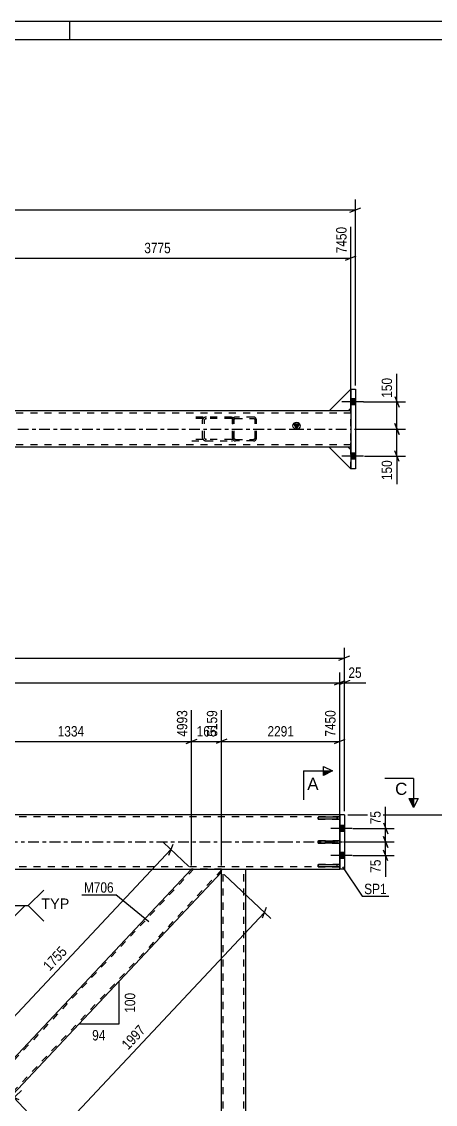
# Model space of a CAD drawing. Header units: millimetres. Extents: x 0 to 841, y 0 to 594.
# Drawn here: x 197.6 to 312, y 295 to 594 of the extents above; entities that cross this region are included whole.
import ezdxf

# ---------------------------------------------------------------- set-up
doc = ezdxf.new("R2010")
doc.units = ezdxf.units.MM
doc.linetypes.add('DXK_LINE_DOT2', pattern=[3.9198, 1.9599, -1.9599])
doc.linetypes.add('DXK_LINE_DOT3', pattern=[5.9187, 2.979, -0.9799, 0.9799, -0.9799])
doc.styles.add('Arial', font='ARIAL.TTF', dxfattribs={"height": 0.2})
doc.styles.add('Arial Narrow', font='ARIALN.TTF', dxfattribs={"height": 0.2})

# ---------------------------------------------------------------- blocks, each defined once
blk = doc.blocks.new('Unknown-389627663-1162')
at = {"color": 5, "linetype": 'Continuous'}
for p, q in [((841, 594), (0, 594)), ((211, 589), (211, 594)), ((836, 589), (5, 589))]:
    blk.add_line(p, q, dxfattribs=at)
blk = doc.blocks.new('Part-389627663-27920 - 27915')
at = {"color": 7, "linetype": 'DXK_LINE_DOT2'}
for p, q in [((256.77, 484.81), (256.46, 484.75)), ((256.62, 484.38), (256.77, 484.41)), ((261.77, 484.81), (256.77, 484.81)), ((256.77, 484.41), (256.77, 484.41)), ((256.77, 484.41), (261.77, 484.41)), ((262.08, 484.75), (261.77, 484.81)), ((261.77, 484.41), (261.77, 484.41)), ((261.77, 484.41), (261.92, 484.38)), ((256.03, 484.32), (255.97, 484.01)), ((255.97, 479.01), (255.97, 484.01)), ((255.97, 484.01), (255.97, 484.01)), ((256.37, 484.01), (256.4, 484.17)), ((256.37, 484.01), (256.37, 484.01)), ((256.37, 479.01), (256.37, 484.01)), ((262.14, 484.17), (262.17, 484.01)), ((262.17, 484.01), (262.17, 484.01)), ((262.17, 479.01), (262.17, 484.01)), ((262.57, 484.01), (262.51, 484.32)), ((262.57, 479.01), (262.57, 484.01)), ((262.57, 484.01), (262.57, 484.01)), ((255.97, 479.01), (255.97, 479.01)), ((255.97, 479.01), (256.03, 478.71)), ((256.37, 479.01), (256.37, 479.01)), ((256.4, 478.86), (256.37, 479.01)), ((256.77, 478.61), (256.62, 478.64)), ((256.77, 478.61), (256.77, 478.61)), ((256.77, 478.61), (261.77, 478.61)), ((261.92, 478.64), (261.77, 478.61)), ((261.77, 478.61), (261.77, 478.61)), ((262.17, 479.01), (262.14, 478.86)), ((262.17, 479.01), (262.17, 479.01)), ((262.51, 478.71), (262.57, 479.01)), ((262.57, 479.01), (262.57, 479.01)), ((256.46, 478.28), (256.77, 478.21)), ((261.77, 478.21), (256.77, 478.21)), ((261.77, 478.21), (262.08, 478.28))]:
    blk.add_line(p, q, dxfattribs=at)
for centre, radius, start, end in [((256.77, 484.01), 0.8, 112.5, 157.5), ((256.77, 484.01), 0.4, 112.5, 157.5), ((261.77, 484.01), 0.4, 22.5, 67.5), ((261.77, 484.01), 0.8, 22.5, 67.5), ((256.77, 479.01), 0.8, 202.5, 247.5), ((256.77, 479.01), 0.4, 202.5, 247.5), ((261.77, 479.01), 0.4, 292.5, 337.5), ((261.77, 479.01), 0.8, 292.5, 337.5)]:
    blk.add_arc(centre, radius, start, end, dxfattribs=at)
blk = doc.blocks.new('Part-389627663-27926 - 27915')
at = {"color": 2, "linetype": 'Continuous'}
for p, q in [((288.67, 492.51), (288.67, 492.51)), ((288.67, 492.51), (288.67, 470.51)), ((288.67, 492.51), (289.92, 492.51)), ((289.92, 492.51), (289.92, 492.51)), ((289.92, 492.51), (289.92, 470.51)), ((289.92, 470.51), (288.67, 470.51)), ((289.92, 470.51), (289.92, 470.51))]:
    blk.add_line(p, q, dxfattribs=at)
at = {"color": 7, "linetype": 'DXK_LINE_DOT2'}
for p, q in [((288.67, 470.51), (288.67, 492.51)), ((289.92, 492.51), (289.92, 470.51))]:
    blk.add_line(p, q, dxfattribs=at)
blk = doc.blocks.new('Part-389627663-27955 - 27915')
at = {"color": 7, "linetype": 'DXK_LINE_DOT2'}
for p, q in [((287.92, 476.51), (282.67, 476.51)), ((282.67, 476.51), (288.67, 470.51)), ((288.67, 475.76), (287.92, 476.51)), ((288.67, 470.51), (288.67, 475.76))]:
    blk.add_line(p, q, dxfattribs=at)
blk = doc.blocks.new('Part-389627663-27956 - 27915')
at = {"color": 2, "linetype": 'Continuous'}
for p, q in [((287.92, 476.51), (282.67, 476.51)), ((282.67, 476.51), (288.67, 470.51)), ((288.67, 475.76), (287.92, 476.51))]:
    blk.add_line(p, q, dxfattribs=at)
at = {"color": 7, "linetype": 'DXK_LINE_DOT2'}
blk.add_line((288.67, 475.76), (288.67, 470.51), dxfattribs=at)
blk = doc.blocks.new('Part-389627663-27957 - 27915')
at = {"color": 7, "linetype": 'DXK_LINE_DOT2'}
for p, q in [((287.92, 476.51), (282.67, 476.51)), ((282.67, 476.51), (288.67, 470.51)), ((288.67, 475.76), (287.92, 476.51)), ((288.67, 470.51), (288.67, 475.76))]:
    blk.add_line(p, q, dxfattribs=at)
blk = doc.blocks.new('Part-389627663-27958 - 27915')
at = {"color": 7, "linetype": 'DXK_LINE_DOT2'}
for p, q in [((282.67, 486.51), (288.67, 492.51)), ((288.67, 492.51), (288.67, 487.26)), ((287.92, 486.51), (282.67, 486.51)), ((288.67, 487.26), (287.92, 486.51))]:
    blk.add_line(p, q, dxfattribs=at)
blk = doc.blocks.new('Part-389627663-27959 - 27915')
at = {"color": 2, "linetype": 'Continuous'}
for p, q in [((282.67, 486.51), (288.67, 492.51)), ((287.92, 486.51), (282.67, 486.51)), ((288.67, 487.26), (287.92, 486.51))]:
    blk.add_line(p, q, dxfattribs=at)
at = {"color": 7, "linetype": 'DXK_LINE_DOT2'}
blk.add_line((288.67, 487.26), (288.67, 492.51), dxfattribs=at)
blk = doc.blocks.new('Part-389627663-27960 - 27915')
at = {"color": 7, "linetype": 'DXK_LINE_DOT2'}
for p, q in [((282.67, 486.51), (288.67, 492.51)), ((288.67, 492.51), (288.67, 487.26)), ((287.92, 486.51), (282.67, 486.51)), ((288.67, 487.26), (287.92, 486.51))]:
    blk.add_line(p, q, dxfattribs=at)
blk = doc.blocks.new('Part-389627663-27967 - 27915')
at = {"color": 7, "linetype": 'DXK_LINE_DOT2'}
for p, q in [((255.65, 484.81), (244.69, 484.81)), ((255.65, 484.41), (244.69, 484.41)), ((248.79, 484.81), (248.36, 484.75)), ((248.57, 484.38), (248.79, 484.41)), ((255.65, 484.81), (255.97, 484.77)), ((255.65, 484.41), (255.86, 484.38)), ((255.86, 484.38), (255.97, 484.33)), ((255.97, 484.77), (255.97, 478.26)), ((247.77, 484.32), (247.69, 484.01)), ((247.69, 479.01), (247.69, 484.01)), ((248.24, 484.01), (248.28, 484.17)), ((248.24, 479.01), (248.24, 484.01)), ((255.65, 478.61), (244.69, 478.61)), ((247.69, 479.01), (247.77, 478.71)), ((248.28, 478.86), (248.24, 479.01)), ((248.79, 478.61), (248.57, 478.64)), ((255.86, 478.64), (255.65, 478.61)), ((255.97, 478.7), (255.86, 478.64)), ((244.69, 478.21), (255.65, 478.21)), ((248.36, 478.28), (248.79, 478.21)), ((255.65, 478.21), (255.97, 478.26))]:
    blk.add_line(p, q, dxfattribs=at)
for centre, radius, start, end in [((248.62, 483.78), 1, 104.5548, 147.5896), ((248.7, 483.9), 0.501, 104.5548, 147.5896), ((248.62, 479.25), 1, 212.4104, 255.4452), ((248.7, 479.13), 0.501, 212.4104, 255.4452)]:
    blk.add_arc(centre, radius, start, end, dxfattribs=at)
blk = doc.blocks.new('Part-389627663-27970 - 27915')
at = {"linetype": 'Continuous'}
blk.add_hatch(color=2, dxfattribs=at).paths.add_polyline_path([(273.67, 481.51), (272.87, 482.91), (274.47, 482.91)])
at = {"color": 2, "linetype": 'Continuous'}
for p, q in [((80.62, 486.51), (79.87, 486.51)), ((79.87, 477.71), (79.87, 485.31)), ((95.87, 486.51), (85.87, 486.51)), ((272.57, 486.51), (95.97, 486.51)), ((282.67, 486.51), (272.67, 486.51)), ((288.67, 486.51), (287.92, 486.51)), ((288.67, 485.31), (288.67, 477.71)), ((273.67, 481.51), (272.87, 482.91)), ((272.87, 482.91), (274.47, 482.91)), ((274.47, 482.91), (273.67, 481.51)), ((79.87, 476.51), (80.62, 476.51)), ((95.87, 476.51), (85.87, 476.51)), ((181.77, 476.51), (95.97, 476.51)), ((272.57, 476.51), (186.77, 476.51)), ((282.67, 476.51), (272.67, 476.51)), ((288.67, 476.51), (287.92, 476.51))]:
    blk.add_line(p, q, dxfattribs=at)
at = {"color": 7, "linetype": 'DXK_LINE_DOT2'}
for p, q in [((79.87, 476.51), (79.87, 486.51)), ((79.87, 486.51), (79.87, 485.31)), ((95.87, 485.91), (79.87, 485.91)), ((79.87, 485.74), (79.87, 485.31)), ((85.87, 486.51), (80.62, 486.51)), ((272.57, 485.91), (95.97, 485.91)), ((288.67, 485.91), (272.67, 485.91)), ((287.92, 486.51), (282.67, 486.51)), ((288.67, 486.51), (288.67, 476.51)), ((288.67, 486.51), (288.67, 485.31)), ((288.67, 485.77), (288.67, 485.31)), ((79.87, 477.26), (79.87, 477.71)), ((79.87, 476.51), (79.87, 477.71)), ((95.87, 477.11), (79.87, 477.11)), ((85.87, 476.51), (80.62, 476.51)), ((272.57, 477.11), (95.97, 477.11)), ((186.77, 476.51), (181.77, 476.51)), ((288.67, 477.11), (272.67, 477.11)), ((287.92, 476.51), (282.67, 476.51)), ((288.67, 476.51), (288.67, 477.71)), ((288.67, 477.16), (288.67, 477.71)), ((288.67, 477.11), (288.67, 477.16))]:
    blk.add_line(p, q, dxfattribs=at)
at = {"color": 7, "linetype": 'DXK_LINE_DOT3'}
for p, q in [((79.87, 481.51), (95.87, 481.51)), ((95.97, 481.51), (272.57, 481.51)), ((272.67, 481.51), (288.67, 481.51))]:
    blk.add_line(p, q, dxfattribs=at)
at = {"color": 2, "linetype": 'Continuous'}
blk.add_circle((273.67, 482.41), 1, dxfattribs=at)
blk = doc.blocks.new('Bolt-389627663-27973 - 27915')
at = {"linetype": 'Continuous'}
for points in [[(288.67, 489.84), (288.67, 488.19), (289.92, 488.19), (289.92, 489.84)], [(288.67, 489.84), (288.67, 488.19), (289.92, 488.19), (289.92, 489.84)], [(288.67, 474.84), (288.67, 473.19), (289.92, 473.19), (289.92, 474.84)], [(288.67, 474.84), (288.67, 473.19), (289.92, 473.19), (289.92, 474.84)]]:
    blk.add_hatch(color=1, dxfattribs=at).paths.add_polyline_path(points)
at = {"color": 1, "linetype": 'Continuous'}
for p, q in [((292.12, 489.01), (286.17, 489.01)), ((292.12, 489.01), (286.17, 489.01)), ((289.92, 489.84), (288.67, 489.84)), ((289.92, 489.84), (288.67, 489.84)), ((289.92, 488.19), (288.67, 488.19)), ((289.92, 488.19), (288.67, 488.19)), ((292.12, 474.01), (286.17, 474.01)), ((292.12, 474.01), (286.17, 474.01)), ((289.92, 474.84), (288.67, 474.84)), ((289.92, 474.84), (288.67, 474.84)), ((289.92, 473.19), (288.67, 473.19)), ((289.92, 473.19), (288.67, 473.19))]:
    blk.add_line(p, q, dxfattribs=at)
blk = doc.blocks.new('Part-389627663-2998 - 2911')
at = {"color": 2, "linetype": 'Continuous'}
for p, q in [((286.87, 374.99), (285.62, 374.99)), ((285.62, 374.99), (285.62, 359.99)), ((286.87, 374.99), (286.87, 359.99)), ((286.87, 359.99), (285.62, 359.99))]:
    blk.add_line(p, q, dxfattribs=at)
blk = doc.blocks.new('Bolt-389627663-2935 - 2911')
at = {"linetype": 'Continuous'}
for points in [[(285.62, 372.06), (285.62, 370.41), (286.87, 370.41), (286.87, 372.06)], [(285.62, 372.06), (285.62, 370.41), (286.87, 370.41), (286.87, 372.06)], [(285.62, 364.56), (285.62, 362.91), (286.87, 362.91), (286.87, 364.56)], [(285.62, 364.56), (285.62, 362.91), (286.87, 362.91), (286.87, 364.56)]]:
    blk.add_hatch(color=1, dxfattribs=at).paths.add_polyline_path(points)
at = {"color": 1, "linetype": 'Continuous'}
for p, q in [((289.07, 371.24), (283.12, 371.24)), ((289.07, 371.24), (283.12, 371.24)), ((286.87, 372.06), (285.62, 372.06)), ((286.87, 372.06), (285.62, 372.06)), ((286.87, 370.41), (285.62, 370.41)), ((286.87, 370.41), (285.62, 370.41)), ((289.07, 363.74), (283.12, 363.74)), ((289.07, 363.74), (283.12, 363.74)), ((286.87, 364.56), (285.62, 364.56)), ((286.87, 364.56), (285.62, 364.56)), ((286.87, 362.91), (285.62, 362.91)), ((286.87, 362.91), (285.62, 362.91))]:
    blk.add_line(p, q, dxfattribs=at)
blk = doc.blocks.new('Part-389627663-4550 - 2911')
at = {"color": 2, "linetype": 'Continuous'}
for p, q in [((244.64, 359.99), (184.52, 296.06)), ((252.92, 359.16), (185.75, 287.74)), ((252.92, 359.16), (252.92, 359.99)), ((184.52, 287.6), (184.52, 296.06)), ((184.52, 286.43), (184.52, 287.6))]:
    blk.add_line(p, q, dxfattribs=at)
at = {"color": 7, "linetype": 'DXK_LINE_DOT2'}
for p, q in [((245.19, 359.99), (184.52, 295.48)), ((252.92, 359.75), (184.52, 287.01)), ((252.92, 359.99), (244.64, 359.99)), ((185.75, 287.74), (184.52, 286.43)), ((184.52, 286.52), (184.52, 287.6)), ((184.52, 287.01), (184.52, 287.06))]:
    blk.add_line(p, q, dxfattribs=at)
blk = doc.blocks.new('Part-389627663-2946 - 2911')
at = {"color": 2, "linetype": 'Continuous'}
for p, q in [((92.82, 374.99), (76.82, 374.99)), ((178.72, 374.99), (92.92, 374.99)), ((269.52, 374.99), (183.72, 374.99)), ((285.62, 374.99), (269.62, 374.99)), ((76.82, 359.99), (92.82, 359.99)), ((92.92, 359.99), (269.52, 359.99)), ((269.62, 359.99), (285.62, 359.99))]:
    blk.add_line(p, q, dxfattribs=at)
at = {"color": 7, "linetype": 'DXK_LINE_DOT2'}
for p, q in [((76.82, 374.99), (76.82, 359.99)), ((92.82, 374.39), (76.82, 374.39)), ((269.52, 374.39), (92.92, 374.39)), ((178.72, 374.99), (178.77, 374.99)), ((178.77, 374.99), (178.72, 374.99)), ((183.72, 374.99), (178.77, 374.99)), ((285.62, 374.39), (269.62, 374.39)), ((285.62, 359.99), (285.62, 374.99)), ((92.82, 360.59), (76.82, 360.59)), ((269.52, 360.59), (92.92, 360.59)), ((285.62, 360.59), (269.62, 360.59))]:
    blk.add_line(p, q, dxfattribs=at)
at = {"color": 7, "linetype": 'DXK_LINE_DOT3'}
for p, q in [((66.82, 367.49), (92.82, 367.49)), ((92.92, 367.49), (269.52, 367.49)), ((269.62, 367.49), (295.62, 367.49))]:
    blk.add_line(p, q, dxfattribs=at)
blk = doc.blocks.new('Part-389627663-4539 - 2911')
at = {"color": 7, "linetype": 'DXK_LINE_DOT2'}
for p, q in [((252.92, 359.99), (259.52, 359.99)), ((252.92, 359.16), (252.92, 359.99)), ((253.32, 215.49), (253.32, 359.99)), ((259.12, 215.49), (259.12, 359.99)), ((252.92, 215.49), (252.92, 216.31)), ((259.52, 215.49), (252.92, 215.49))]:
    blk.add_line(p, q, dxfattribs=at)
at = {"color": 2, "linetype": 'Continuous'}
for p, q in [((252.92, 216.31), (252.92, 359.16)), ((259.52, 359.99), (259.52, 215.49))]:
    blk.add_line(p, q, dxfattribs=at)
blk = doc.blocks.new('Part-389627663-2965 - 2911')
at = {"color": 7, "linetype": 'DXK_LINE_DOT2'}
for p, q in [((285.62, 361.21), (279.62, 361.21)), ((279.62, 361.21), (279.62, 360.61)), ((279.62, 360.61), (285.62, 360.61)), ((284.87, 360.61), (284.87, 361.21)), ((285.62, 360.61), (285.62, 361.21))]:
    blk.add_line(p, q, dxfattribs=at)
blk = doc.blocks.new('Part-389627663-2966 - 2911')
at = {"color": 7, "linetype": 'DXK_LINE_DOT2'}
for p, q in [((285.62, 374.36), (279.62, 374.36)), ((279.62, 374.36), (279.62, 373.76)), ((279.62, 373.76), (285.62, 373.76)), ((284.87, 374.36), (284.87, 373.76)), ((285.62, 373.76), (285.62, 374.36))]:
    blk.add_line(p, q, dxfattribs=at)
blk = doc.blocks.new('Part-389627663-2967 - 2911')
at = {"color": 7, "linetype": 'DXK_LINE_DOT2'}
for p, q in [((285.62, 367.79), (279.62, 367.79)), ((279.62, 367.79), (279.62, 367.19)), ((284.87, 367.19), (284.87, 367.79)), ((285.62, 367.19), (285.62, 367.79)), ((279.62, 367.19), (285.62, 367.19))]:
    blk.add_line(p, q, dxfattribs=at)
blk = doc.blocks.new('Part-389627663-2972 - 2911')
at = {"color": 2, "linetype": 'Continuous'}
for p, q in [((279.62, 361.21), (285.62, 361.21)), ((279.62, 360.61), (279.62, 361.21)), ((285.62, 360.61), (279.62, 360.61)), ((285.62, 361.21), (285.62, 360.61))]:
    blk.add_line(p, q, dxfattribs=at)
at = {"color": 7, "linetype": 'DXK_LINE_DOT2'}
blk.add_line((284.87, 360.61), (284.87, 361.21), dxfattribs=at)
blk = doc.blocks.new('Part-389627663-2977 - 2911')
at = {"color": 2, "linetype": 'Continuous'}
for p, q in [((285.62, 374.36), (279.62, 374.36)), ((279.62, 373.76), (279.62, 374.36)), ((285.62, 373.76), (279.62, 373.76)), ((285.62, 374.36), (285.62, 373.76))]:
    blk.add_line(p, q, dxfattribs=at)
at = {"color": 7, "linetype": 'DXK_LINE_DOT2'}
blk.add_line((284.87, 373.76), (284.87, 374.36), dxfattribs=at)
blk = doc.blocks.new('Part-389627663-2982 - 2911')
at = {"color": 2, "linetype": 'Continuous'}
for p, q in [((279.62, 367.79), (285.62, 367.79)), ((279.62, 367.19), (279.62, 367.79)), ((285.62, 367.79), (285.62, 367.19)), ((285.62, 367.19), (279.62, 367.19))]:
    blk.add_line(p, q, dxfattribs=at)
at = {"color": 7, "linetype": 'DXK_LINE_DOT2'}
blk.add_line((284.87, 367.19), (284.87, 367.79), dxfattribs=at)
blk = doc.blocks.new('StraightDimension-389627663-29043 - 27915')
at = {"color": 7, "linetype": 'Continuous'}
for p, q in [((300.8, 490.51), (302, 487.51)), ((292.13, 489.01), (303.8, 489.01)), ((301.4, 481.51), (301.4, 489.01)), ((289.67, 481.51), (303.8, 481.51)), ((302, 480.01), (300.8, 483.01))]:
    blk.add_line(p, q, dxfattribs=at)
at = {"color": 0}
blk.add_wipeout([(300.65, 496.22), (296.45, 496.22), (296.45, 489.54), (300.65, 489.54)], dxfattribs=at)
at = {"color": 7, "linetype": 'Continuous'}
blk.add_line((301.4, 489.01), (301.4, 496.75), dxfattribs=at)
blk.add_line((301.4, 489.01), (301.4, 496.75), dxfattribs=at)
at = {"color": 3, "style": 'Arial Narrow'}
blk.add_text('150', height=2.863, rotation=90.0002, dxfattribs=at).set_placement((300.05, 490.14))
blk = doc.blocks.new('StraightDimension-389627663-29044 - 27915')
at = {"color": 7, "linetype": 'Continuous'}
for p, q in [((289.67, 481.51), (303.8, 481.51)), ((300.8, 483.01), (302, 480.01)), ((301.4, 474.01), (301.4, 481.51)), ((302, 472.51), (300.8, 475.51)), ((292.4, 474.01), (303.8, 474.01))]:
    blk.add_line(p, q, dxfattribs=at)
at = {"color": 0}
blk.add_wipeout([(300.65, 473.49), (296.45, 473.49), (296.45, 466.8), (300.65, 466.8)], dxfattribs=at)
at = {"color": 7, "linetype": 'Continuous'}
blk.add_line((301.4, 474.01), (301.4, 466.28), dxfattribs=at)
blk.add_line((301.4, 474.01), (301.4, 466.28), dxfattribs=at)
at = {"color": 3, "style": 'Arial Narrow'}
blk.add_text('150', height=2.863, rotation=90.0002, dxfattribs=at).set_placement((300.05, 467.4))
blk = doc.blocks.new('StraightDimension-389627663-28017 - 27915')
at = {"color": 7, "linetype": 'Continuous'}
for p, q in [((181.77, 487.52), (181.77, 537.33)), ((288.67, 487.51), (288.67, 537.33)), ((183.27, 529.32), (180.27, 528.12)), ((287.17, 528.12), (290.17, 529.32)), ((181.77, 528.72), (288.67, 528.72))]:
    blk.add_line(p, q, dxfattribs=at)
at = {"color": 0, "linetype": 'Continuous'}
blk.add_wipeout([(288.07, 537.93), (283.87, 537.93), (283.87, 529.42), (288.07, 529.42)], dxfattribs=at)
at = {"color": 0}
blk.add_wipeout([(239.48, 529.47), (239.48, 533.67), (230.96, 533.67), (230.96, 529.47)], dxfattribs=at)
at = {"color": 3, "linetype": 'Continuous', "style": 'Arial Narrow'}
blk.add_text('7450', height=2.863, rotation=90.0002, dxfattribs=at).set_placement((287.47, 530.02))
at = {"color": 3, "style": 'Arial Narrow'}
blk.add_text('3775', height=2.863, dxfattribs=at).set_placement((231.56, 530.07))
blk = doc.blocks.new('StraightDimension-389627663-28860 - 27915')
at = {"color": 7, "linetype": 'Continuous'}
for p, q in [((78.62, 493.51), (78.62, 544.85)), ((289.92, 493.51), (289.92, 544.85)), ((80.12, 542.6), (77.12, 541.4)), ((78.62, 542), (289.92, 542)), ((288.42, 541.4), (291.42, 542.6))]:
    blk.add_line(p, q, dxfattribs=at)
at = {"color": 0}
blk.add_wipeout([(188.53, 542.75), (188.53, 546.95), (180.01, 546.95), (180.01, 542.75)], dxfattribs=at)
at = {"color": 3, "style": 'Arial Narrow'}
blk.add_text('7500', height=2.863, dxfattribs=at).set_placement((180.61, 543.35))
blk = doc.blocks.new('StraightDimension-389627663-17869 - 2911')
at = {"color": 7, "linetype": 'Continuous'}
for p, q in [((252.92, 360.99), (252.92, 403.87)), ((285.62, 360.99), (285.62, 403.87)), ((254.42, 395.85), (251.42, 394.65)), ((252.92, 395.25), (285.62, 395.25)), ((284.12, 394.65), (287.12, 395.85))]:
    blk.add_line(p, q, dxfattribs=at)
at = {"color": 0, "linetype": 'Continuous'}
blk.add_wipeout([(285.02, 404.47), (280.82, 404.47), (280.82, 395.95), (285.02, 395.95)], dxfattribs=at)
at = {"color": 0}
blk.add_wipeout([(273.53, 396), (273.53, 400.2), (265.02, 400.2), (265.02, 396)], dxfattribs=at)
at = {"color": 3, "linetype": 'Continuous', "style": 'Arial Narrow'}
blk.add_text('7450', height=2.863, rotation=90.0002, dxfattribs=at).set_placement((284.42, 396.55))
at = {"color": 3, "style": 'Arial Narrow'}
blk.add_text('2291', height=2.863, dxfattribs=at).set_placement((265.62, 396.6))
blk = doc.blocks.new('StraightDimension-389627663-17870 - 2911')
at = {"color": 7, "linetype": 'Continuous'}
for p, q in [((244.64, 360.99), (244.64, 403.87)), ((252.92, 360.99), (252.92, 403.87)), ((243.14, 394.65), (246.14, 395.85)), ((244.64, 395.25), (252.92, 395.25)), ((254.42, 395.85), (251.42, 394.65))]:
    blk.add_line(p, q, dxfattribs=at)
at = {"color": 0}
blk.add_wipeout([(252.12, 396), (252.12, 400.2), (245.44, 400.2), (245.44, 396)], dxfattribs=at)
at = {"color": 0, "linetype": 'Continuous'}
blk.add_wipeout([(252.32, 404.47), (248.12, 404.47), (248.12, 395.95), (252.32, 395.95)], dxfattribs=at)
at = {"color": 3, "linetype": 'Continuous', "style": 'Arial Narrow'}
blk.add_text('5159', height=2.863, rotation=90.0002, dxfattribs=at).set_placement((251.72, 396.55))
at = {"color": 3, "style": 'Arial Narrow'}
blk.add_text('166', height=2.863, dxfattribs=at).set_placement((246.04, 396.6))
blk = doc.blocks.new('StraightDimension-389627663-3193 - 2911')
at = {"color": 7, "linetype": 'Continuous'}
for p, q in [((77.07, 418.87), (74.07, 417.67)), ((75.57, 375.99), (75.57, 421.12)), ((285.37, 417.67), (288.37, 418.87)), ((286.87, 375.99), (286.87, 421.12)), ((75.57, 418.27), (286.87, 418.27))]:
    blk.add_line(p, q, dxfattribs=at)
at = {"color": 0}
blk.add_wipeout([(185.48, 419.02), (185.48, 423.22), (176.97, 423.22), (176.97, 419.02)], dxfattribs=at)
at = {"color": 3, "style": 'Arial Narrow'}
blk.add_text('7500', height=2.863, dxfattribs=at).set_placement((177.57, 419.62))
blk = doc.blocks.new('StraightDimension-389627663-3346 - 2911')
at = {"color": 7, "linetype": 'Continuous'}
for p, q in [((287.87, 374.99), (318.6, 374.99)), ((316.8, 373.49), (315.6, 376.49)), ((316.2, 194.49), (316.2, 374.99)), ((287.87, 194.49), (318.6, 194.49)), ((315.6, 195.99), (316.8, 192.99))]:
    blk.add_line(p, q, dxfattribs=at)
at = {"color": 0}
blk.add_wipeout([(315.45, 288.99), (311.25, 288.99), (311.25, 280.48), (315.45, 280.48)], dxfattribs=at)
at = {"color": 3, "style": 'Arial Narrow'}
blk.add_text('3610', height=2.863, rotation=90.0002, dxfattribs=at).set_placement((314.85, 281.08))
blk = doc.blocks.new('StraightDimension-389627663-7956 - 2911')
at = {"color": 7, "linetype": 'Continuous'}
for p, q in [((285.62, 375.99), (285.62, 414.3)), ((286.87, 375.99), (286.87, 414.3)), ((284.12, 410.85), (287.12, 412.05)), ((288.37, 412.05), (285.37, 410.85)), ((285.62, 411.45), (286.87, 411.45))]:
    blk.add_line(p, q, dxfattribs=at)
at = {"color": 0}
blk.add_wipeout([(292.25, 412.2), (292.25, 416.4), (287.4, 416.4), (287.4, 412.2)], dxfattribs=at)
at = {"color": 7, "linetype": 'Continuous'}
blk.add_line((286.87, 411.45), (292.78, 411.45), dxfattribs=at)
blk.add_line((286.87, 411.45), (292.78, 411.45), dxfattribs=at)
at = {"color": 3, "style": 'Arial Narrow'}
blk.add_text('25', height=2.863, dxfattribs=at).set_placement((288, 412.8))
blk = doc.blocks.new('StraightDimension-389627663-7957 - 2911')
at = {"color": 7, "linetype": 'Continuous'}
for p, q in [((76.82, 375.99), (76.82, 414.3)), ((285.62, 375.99), (285.62, 414.3)), ((78.32, 412.05), (75.32, 410.85)), ((76.82, 411.45), (285.62, 411.45)), ((284.12, 410.85), (287.12, 412.05))]:
    blk.add_line(p, q, dxfattribs=at)
at = {"color": 0}
blk.add_wipeout([(185.48, 412.2), (185.48, 416.4), (176.97, 416.4), (176.97, 412.2)], dxfattribs=at)
at = {"color": 3, "style": 'Arial Narrow'}
blk.add_text('7450', height=2.863, dxfattribs=at).set_placement((177.57, 412.8))
blk = doc.blocks.new('AngleDimension-389627663-9915 - 2911')
at = {"color": 7, "linetype": 'Continuous'}
for p, q in [((224.53, 328.97), (213.43, 317.17)), ((224.53, 328.97), (224.53, 317.17)), ((214.16, 317.94), (213.43, 317.17)), ((224.53, 317.17), (213.43, 317.17))]:
    blk.add_line(p, q, dxfattribs=at)
at = {"color": 0}
for points in [[(229.63, 326.41), (225.43, 326.41), (225.43, 319.72), (229.63, 319.72)], [(221.4, 312.07), (221.4, 316.27), (216.55, 316.27), (216.55, 312.07)]]:
    blk.add_wipeout(points, dxfattribs=at)
at = {"color": 3, "style": 'Arial Narrow'}
blk.add_text('100', height=2.863, rotation=90.0002, dxfattribs=at).set_placement((229.03, 320.32))
blk.add_text('94', height=2.863, dxfattribs=at).set_placement((217.15, 312.67))
blk = doc.blocks.new('StraightDimension-389627663-9974 - 2911')
at = {"color": 7, "linetype": 'Continuous'}
for p, q in [((178.82, 301.43), (238.93, 365.35)), ((243.91, 360.67), (236.86, 367.31)), ((238.34, 363.85), (239.52, 366.86)), ((183.79, 296.75), (176.74, 303.38)), ((179.41, 302.93), (178.23, 299.93))]:
    blk.add_line(p, q, dxfattribs=at)
at = {"color": 0}
blk.add_wipeout([(211.24, 337.01), (208.19, 339.88), (202.35, 333.68), (205.41, 330.8)], dxfattribs=at)
at = {"color": 3, "style": 'Arial Narrow'}
blk.add_text('1755', height=2.863, rotation=46.7591, dxfattribs=at).set_placement((205.39, 331.65))
blk = doc.blocks.new('StraightDimension-389627663-9995 - 2911')
at = {"color": 7, "linetype": 'Continuous'}
for p, q in [((253.65, 358.48), (266.54, 346.36)), ((196.39, 275.27), (264.79, 348)), ((264.2, 346.5), (265.38, 349.51)), ((185.25, 285.75), (198.14, 273.63)), ((196.98, 276.77), (195.8, 273.77))]:
    blk.add_line(p, q, dxfattribs=at)
at = {"color": 0}
blk.add_wipeout([(232.96, 315.25), (229.9, 318.13), (224.07, 311.93), (227.13, 309.05)], dxfattribs=at)
at = {"color": 3, "style": 'Arial Narrow'}
blk.add_text('1997', height=2.863, rotation=46.7591, dxfattribs=at).set_placement((227.1, 309.9))
blk = doc.blocks.new('StraightDimension-389627663-10101 - 2911')
at = {"color": 7, "linetype": 'Continuous'}
for p, q in [((186.48, 288.42), (197.59, 298.87)), ((196.98, 296.24), (194.05, 297.6)), ((195.52, 296.92), (262.69, 225.5)), ((253.65, 217), (264.76, 227.45)), ((261.22, 226.18), (264.15, 224.82))]:
    blk.add_line(p, q, dxfattribs=at)
at = {"color": 0}
blk.add_wipeout([(232.56, 258.62), (235.62, 261.5), (229.79, 267.7), (226.73, 264.82)], dxfattribs=at)
at = {"color": 3, "style": 'Arial Narrow'}
blk.add_text('1961', height=2.863, rotation=-46.7591, dxfattribs=at).set_placement((227.58, 264.8))
blk = doc.blocks.new('StraightDimension-389627663-17871 - 2911')
at = {"color": 7, "linetype": 'Continuous'}
for p, q in [((177.92, 360.99), (177.92, 403.87)), ((244.64, 360.99), (244.64, 403.87)), ((179.42, 395.85), (176.42, 394.65)), ((177.92, 395.25), (244.64, 395.25)), ((243.14, 394.65), (246.14, 395.85))]:
    blk.add_line(p, q, dxfattribs=at)
at = {"color": 0, "linetype": 'Continuous'}
blk.add_wipeout([(244.04, 404.47), (239.84, 404.47), (239.84, 395.95), (244.04, 395.95)], dxfattribs=at)
at = {"color": 0}
blk.add_wipeout([(215.54, 396), (215.54, 400.2), (207.02, 400.2), (207.02, 396)], dxfattribs=at)
at = {"color": 3, "linetype": 'Continuous', "style": 'Arial Narrow'}
blk.add_text('4993', height=2.863, rotation=90.0002, dxfattribs=at).set_placement((243.44, 396.55))
at = {"color": 3, "style": 'Arial Narrow'}
blk.add_text('1334', height=2.863, dxfattribs=at).set_placement((207.62, 396.6))
blk = doc.blocks.new('StraightDimension-389627663-29086 - 2911')
at = {"color": 7, "linetype": 'Continuous'}
for p, q in [((289.26, 371.24), (300.66, 371.24)), ((297.66, 372.74), (298.86, 369.74)), ((298.26, 367.49), (298.26, 371.24)), ((298.86, 365.99), (297.66, 368.99)), ((286.62, 367.49), (300.66, 367.49))]:
    blk.add_line(p, q, dxfattribs=at)
at = {"color": 0}
blk.add_wipeout([(297.51, 376.62), (293.31, 376.62), (293.31, 371.76), (297.51, 371.76)], dxfattribs=at)
at = {"color": 7, "linetype": 'Continuous'}
blk.add_line((298.26, 371.24), (298.26, 377.14), dxfattribs=at)
blk.add_line((298.26, 371.24), (298.26, 377.14), dxfattribs=at)
at = {"color": 3, "style": 'Arial Narrow'}
blk.add_text('75', height=2.863, rotation=90.0002, dxfattribs=at).set_placement((296.91, 372.36))
blk = doc.blocks.new('StraightDimension-389627663-29087 - 2911')
at = {"color": 7, "linetype": 'Continuous'}
for p, q in [((297.66, 368.99), (298.86, 365.99)), ((286.62, 367.49), (300.66, 367.49)), ((298.86, 362.24), (297.66, 365.24)), ((298.26, 363.74), (298.26, 367.49)), ((289.23, 363.74), (300.66, 363.74))]:
    blk.add_line(p, q, dxfattribs=at)
at = {"color": 0}
blk.add_wipeout([(297.51, 363.21), (293.31, 363.21), (293.31, 358.36), (297.51, 358.36)], dxfattribs=at)
at = {"color": 7, "linetype": 'Continuous'}
blk.add_line((298.26, 363.74), (298.26, 357.83), dxfattribs=at)
blk.add_line((298.26, 363.74), (298.26, 357.83), dxfattribs=at)
at = {"color": 3, "style": 'Arial Narrow'}
blk.add_text('75', height=2.863, rotation=90.0002, dxfattribs=at).set_placement((296.91, 358.96))
blk = doc.blocks.new('SectionMark-389627663-3418 - 2911')
at = {"color": 6, "linetype": 'Continuous'}
for p, q in [((275.62, 387.1), (283.62, 387.1)), ((281.12, 388.35), (283.62, 387.1)), ((275.62, 166.14), (283.62, 166.14)), ((283.62, 166.14), (281.12, 164.89))]:
    blk.add_line(p, q, dxfattribs=at)
at = {"color": 0, "linetype": 'Continuous'}
for points in [[(279.73, 381.85), (279.73, 385.35), (276.62, 385.35), (276.62, 381.85)], [(279.73, 167.89), (279.73, 171.39), (276.62, 171.39), (276.62, 167.89)]]:
    blk.add_wipeout(points, dxfattribs=at)
at = {"linetype": 'Continuous'}
for points in [[(281.12, 385.85), (281.12, 387.1), (283.62, 387.1)], [(281.12, 166.14), (281.12, 167.39), (283.62, 166.14)]]:
    blk.add_hatch(color=6, dxfattribs=at).paths.add_polyline_path(points)
at = {"color": 6, "linetype": 'Continuous'}
for p, q in [((275.62, 387.1), (275.62, 379.1)), ((281.12, 385.85), (281.12, 388.35)), ((283.62, 387.1), (281.12, 385.85)), ((275.62, 166.14), (275.62, 174.14)), ((283.62, 166.14), (281.12, 167.39)), ((281.12, 167.39), (281.12, 164.89))]:
    blk.add_line(p, q, dxfattribs=at)
at = {"color": 3, "linetype": 'Continuous', "style": 'Arial'}
for p in [(276.62, 381.85), (276.62, 167.89)]:
    blk.add_text('A', height=3.34, dxfattribs=at).set_placement(p)
blk = doc.blocks.new('Mark-389627663-2994 - 2911')
at = {"color": 0}
blk.add_wipeout([(298.56, 353.07), (298.56, 356.07), (292.35, 356.07), (292.35, 353.07)], dxfattribs=at)
blk.add_wipeout([(298.56, 353.07), (298.56, 356.07), (292.35, 356.07), (292.35, 353.07)], dxfattribs=at)
at = {"color": 30, "linetype": 'Continuous'}
for p, q in [((286.32, 360.62), (291.75, 352.47)), ((291.75, 352.47), (299.16, 352.47))]:
    blk.add_line(p, q, dxfattribs=at)
at = {"color": 3, "style": 'Arial Narrow'}
blk.add_text('SP1', height=2.863, dxfattribs=at).set_placement((292.35, 353.07))
blk = doc.blocks.new('Mark-389627663-10054 - 2911')
at = {"color": 0}
blk.add_wipeout([(223.09, 353.47), (223.09, 356.47), (214.87, 356.47), (214.87, 353.47)], dxfattribs=at)
blk.add_wipeout([(223.09, 353.47), (223.09, 356.47), (214.87, 356.47), (214.87, 353.47)], dxfattribs=at)
at = {"color": 30, "linetype": 'Continuous'}
for p in [(214.27, 352.87), (232.78, 345.4)]:
    blk.add_line(p, (223.69, 352.87), dxfattribs=at)
at = {"color": 3, "style": 'Arial Narrow'}
blk.add_text('M706', height=2.863, dxfattribs=at).set_placement((214.87, 353.47))
blk = doc.blocks.new('WeldMark-389627663-18278 - 2911')
at = {"linetype": 'Continuous'}
blk.add_hatch(color=30, dxfattribs=at).paths.add_polyline_path([(185.09, 356.95), (184.52, 359.99), (186.45, 357.57)])
at = {"color": 30, "linetype": 'Continuous'}
blk.add_line((184.52, 359.99), (189.13, 349.9), dxfattribs=at)
at = {"color": 3, "linetype": 'Continuous'}
for q in [(203.74, 354.19), (203.74, 345.62)]:
    blk.add_line((199.45, 349.9), q, dxfattribs=at)
blk.add_arc((189.13, 349.9), 1.5, 90, 270, dxfattribs=at)
at = {"color": 0}
blk.add_wipeout([(193.65, 345.8), (193.65, 349.2), (191.03, 349.2), (191.03, 345.8)], dxfattribs=at)
at = {"color": 30, "linetype": 'Continuous'}
blk.add_line((189.13, 349.9), (199.45, 349.9), dxfattribs=at)
at = {"color": 3, "linetype": 'Continuous'}
for p, q in [((194.31, 349.9), (198.59, 349.9)), ((198.59, 349.9), (194.31, 345.62)), ((194.31, 345.62), (194.31, 349.9))]:
    blk.add_line(p, q, dxfattribs=at)
blk.add_arc((189.13, 349.9), 1.5, 270, 90, dxfattribs=at)
at = {"color": 3, "style": 'Arial'}
blk.add_text('8', height=2.87, dxfattribs=at).set_placement((191.23, 346))
at = {"color": 0, "linetype": 'Continuous'}
blk.add_wipeout([(210.83, 349), (210.83, 352), (203.05, 352), (203.05, 349)], dxfattribs=at)
blk.add_wipeout([(210.83, 349), (210.83, 352), (203.05, 352), (203.05, 349)], dxfattribs=at)
at = {"color": 3, "linetype": 'Continuous', "style": 'Arial'}
blk.add_text('TYP', height=2.865, dxfattribs=at).set_placement((203.05, 349))
blk = doc.blocks.new('SectionMark-389627663-27988 - 2911')
at = {"color": 6, "linetype": 'Continuous'}
for p, q in [((53.47, 384.99), (53.47, 376.99)), ((306.02, 384.99), (306.02, 376.99)), ((53.47, 376.99), (52.22, 379.49)), ((307.27, 379.49), (306.02, 376.99))]:
    blk.add_line(p, q, dxfattribs=at)
at = {"color": 0, "linetype": 'Continuous'}
for points in [[(58.59, 380.49), (58.59, 383.99), (55.22, 383.99), (55.22, 380.49)], [(304.27, 380.49), (304.27, 383.99), (300.9, 383.99), (300.9, 380.49)]]:
    blk.add_wipeout(points, dxfattribs=at)
at = {"linetype": 'Continuous'}
for points in [[(53.47, 379.49), (54.72, 379.49), (53.47, 376.99)], [(304.77, 379.49), (306.02, 379.49), (306.02, 376.99)]]:
    blk.add_hatch(color=6, dxfattribs=at).paths.add_polyline_path(points)
at = {"color": 6, "linetype": 'Continuous'}
for p, q in [((53.47, 384.99), (61.47, 384.99)), ((306.02, 384.99), (298.02, 384.99)), ((54.72, 379.49), (52.22, 379.49)), ((53.47, 376.99), (54.72, 379.49)), ((304.77, 379.49), (307.27, 379.49)), ((306.02, 376.99), (304.77, 379.49))]:
    blk.add_line(p, q, dxfattribs=at)
at = {"color": 3, "linetype": 'Continuous', "style": 'Arial'}
for p in [(55.22, 380.49), (300.9, 380.49)]:
    blk.add_text('C', height=3.34, dxfattribs=at).set_placement(p)

msp = doc.modelspace()

# ---------------------------------------------------------------- block references
for name in ['Unknown-389627663-1162', 'Part-389627663-27958 - 27915', 'Part-389627663-27959 - 27915', 'Part-389627663-27960 - 27915', 'Part-389627663-27926 - 27915', 'Bolt-389627663-27973 - 27915', 'Part-389627663-27970 - 27915', 'Part-389627663-27967 - 27915', 'Part-389627663-27920 - 27915', 'Part-389627663-27955 - 27915', 'Part-389627663-27956 - 27915', 'Part-389627663-27957 - 27915', 'Part-389627663-2946 - 2911', 'Part-389627663-2966 - 2911', 'Part-389627663-2977 - 2911', 'Part-389627663-2998 - 2911', 'Bolt-389627663-2935 - 2911', 'Part-389627663-2967 - 2911', 'Part-389627663-2982 - 2911', 'Part-389627663-4550 - 2911', 'Part-389627663-4539 - 2911', 'Part-389627663-2965 - 2911', 'Part-389627663-2972 - 2911']:
    msp.add_blockref(name, (0, 0))

# ---------------------------------------------------------------- next in the draw order: block references
for name in ['StraightDimension-389627663-29043 - 27915', 'StraightDimension-389627663-17869 - 2911', 'AngleDimension-389627663-9915 - 2911']:
    msp.add_blockref(name, (0, 0))

# ---------------------------------------------------------------- next in the draw order: block references
for name in ['StraightDimension-389627663-28017 - 27915', 'StraightDimension-389627663-29044 - 27915', 'StraightDimension-389627663-17870 - 2911']:
    msp.add_blockref(name, (0, 0))

# ---------------------------------------------------------------- next in the draw order: block references
for name in ['StraightDimension-389627663-28860 - 27915', 'StraightDimension-389627663-3193 - 2911', 'StraightDimension-389627663-9974 - 2911']:
    msp.add_blockref(name, (0, 0))

# ---------------------------------------------------------------- next in the draw order: block references
for name in ['StraightDimension-389627663-3346 - 2911', 'StraightDimension-389627663-9995 - 2911']:
    msp.add_blockref(name, (0, 0))

# ---------------------------------------------------------------- next in the draw order: block references
for name in ['StraightDimension-389627663-7956 - 2911', 'Mark-389627663-10054 - 2911', 'StraightDimension-389627663-10101 - 2911']:
    msp.add_blockref(name, (0, 0))

# ---------------------------------------------------------------- next in the draw order: block references
msp.add_blockref('StraightDimension-389627663-7957 - 2911', (0, 0))

# ---------------------------------------------------------------- next in the draw order: block references
for name in ['StraightDimension-389627663-17871 - 2911', 'SectionMark-389627663-3418 - 2911', 'StraightDimension-389627663-29086 - 2911']:
    msp.add_blockref(name, (0, 0))

# ---------------------------------------------------------------- next in the draw order: block references
for name in ['SectionMark-389627663-27988 - 2911', 'StraightDimension-389627663-29087 - 2911', 'WeldMark-389627663-18278 - 2911']:
    msp.add_blockref(name, (0, 0))

# ---------------------------------------------------------------- next in the draw order: block references
msp.add_blockref('Mark-389627663-2994 - 2911', (0, 0))

doc.saveas('drawing.dxf')
